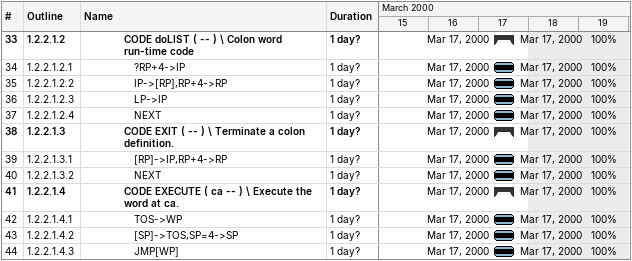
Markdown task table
| ID | WBS | Task | Duration | Start | Finish | % complete |
|---|---|---|---|---|---|---|
| 33 | 1.2.2.1.2 | **CODE doLIST ( -- ) \ Colon word run-time code** | 1d? | 2000-03-17 | 2000-03-17 | 100 |
| 34 | 1.2.2.1.2.1 | ?RP+4->IP | 1d? | 2000-03-17 | 2000-03-17 | 100 |
| 35 | 1.2.2.1.2.2 | IP->[RP],RP+4->RP | 1d? | 2000-03-17 | 2000-03-17 | 100 |
| 36 | 1.2.2.1.2.3 | LP->IP | 1d? | 2000-03-17 | 2000-03-17 | 100 |
| 37 | 1.2.2.1.2.4 | NEXT | 1d? | 2000-03-17 | 2000-03-17 | 100 |
| 38 | 1.2.2.1.3 | **CODE EXIT ( -- ) \ Terminate a colon definition.** | 1d? | 2000-03-17 | 2000-03-17 | 100 |
| 39 | 1.2.2.1.3.1 | [RP]->IP,RP+4->RP | 1d? | 2000-03-17 | 2000-03-17 | 100 |
| 40 | 1.2.2.1.3.2 | NEXT | 1d? | 2000-03-17 | 2000-03-17 | 100 |
| 41 | 1.2.2.1.4 | **CODE EXECUTE ( ca -- ) \ Execute the word at ca.** | 1d? | 2000-03-17 | 2000-03-17 | 100 |
| 42 | 1.2.2.1.4.1 | TOS->WP | 1d? | 2000-03-17 | 2000-03-17 | 100 |
| 43 | 1.2.2.1.4.2 | [SP]->TOS,SP=4->SP | 1d? | 2000-03-17 | 2000-03-17 | 100 |
| 44 | 1.2.2.1.4.3 | JMP[WP] | 1d? | 2000-03-17 | 2000-03-17 | 100 |
